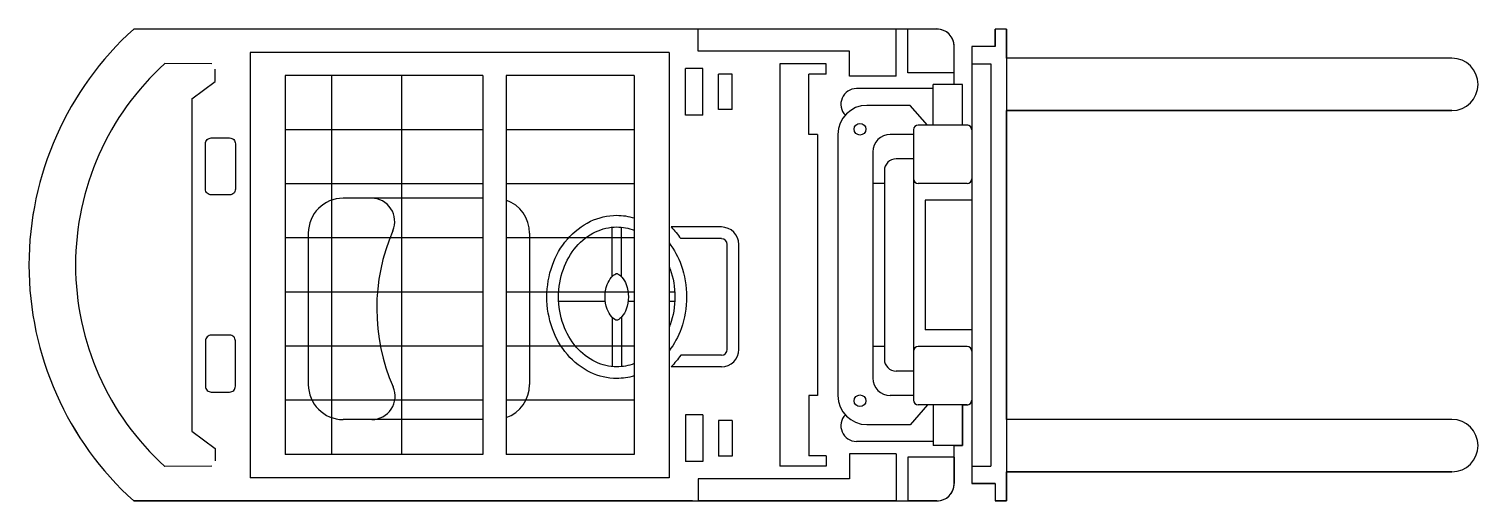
# Model space of a CAD drawing. Header units: millimetres. Extents: x -3277.83 to -3274.79, y 1741.22 to 1742.21.
import ezdxf

# ---------------------------------------------------------------- set-up
doc = ezdxf.new("R2010")
doc.units = ezdxf.units.MM
doc.header["$LTSCALE"] = 10
doc.layers.add('Veículos', color=2, linetype='Continuous')

msp = doc.modelspace()

# ---------------------------------------------------------------- linework, layer by layer
at = {"layer": 'Veículos'}
for p, q in [((-3276.4392, 1742.2133), (-3277.6133, 1742.2133)), ((-3276.0112, 1742.2133), (-3276.427, 1742.2133)), ((-3276.427, 1742.1671), (-3276.427, 1742.2133)), ((-3276.0112, 1742.1143), (-3276.0112, 1742.2133)), ((-3275.9255, 1742.2133), (-3275.9867, 1742.2133)), ((-3275.9867, 1742.1216), (-3275.9867, 1742.2133)), ((-3275.8032, 1742.1767), (-3275.8032, 1742.2133)), ((-3275.7788, 1742.2133), (-3275.8032, 1742.2133)), ((-3275.7788, 1742.2133), (-3275.7788, 1741.2227)), ((-3276.4881, 1742.1644), (-3277.3687, 1742.1644)), ((-3277.3687, 1742.1644), (-3277.3687, 1741.2716)), ((-3276.4881, 1742.1644), (-3276.4881, 1741.2716)), ((-3276.109, 1742.1671), (-3276.427, 1742.1671)), ((-3276.109, 1742.1143), (-3276.109, 1742.1671)), ((-3275.8889, 1742.1216), (-3275.8889, 1742.1767)), ((-3275.8032, 1742.1767), (-3275.8522, 1742.1767)), ((-3275.8522, 1742.1767), (-3275.8522, 1741.2594)), ((-3277.4489, 1742.14), (-3277.5477, 1742.1407)), ((-3277.4421, 1742.1033), (-3277.4421, 1742.1289)), ((-3276.4539, 1742.0327), (-3276.4539, 1742.1305)), ((-3276.4172, 1742.1305), (-3276.4539, 1742.1305)), ((-3276.4172, 1742.0327), (-3276.4172, 1742.1305)), ((-3276.1579, 1742.14), (-3276.2558, 1742.14)), ((-3276.2558, 1742.14), (-3276.2558, 1741.2961)), ((-3276.1579, 1742.1185), (-3276.1579, 1742.14)), ((-3275.8522, 1742.14), (-3275.8123, 1742.14)), ((-3275.8123, 1742.14), (-3275.8123, 1741.2961)), ((-3274.8432, 1742.1522), (-3275.7788, 1742.1522)), ((-3277.491, 1742.0666), (-3277.4421, 1742.1033)), ((-3276.8795, 1742.1155), (-3277.2953, 1742.1155)), ((-3277.2953, 1742.1155), (-3277.2953, 1741.3206)), ((-3277.1975, 1742.1155), (-3277.1975, 1741.3206)), ((-3277.0507, 1742.1155), (-3277.0507, 1741.3206)), ((-3276.8795, 1742.1155), (-3276.8795, 1741.3206)), ((-3276.5615, 1742.1155), (-3276.8306, 1742.1155)), ((-3276.8306, 1742.1155), (-3276.8306, 1741.3206)), ((-3276.5615, 1742.1155), (-3276.5615, 1741.3206)), ((-3276.3559, 1742.1189), (-3276.384, 1742.1189)), ((-3276.384, 1742.0442), (-3276.384, 1742.1189)), ((-3276.3559, 1742.0442), (-3276.3559, 1742.1189)), ((-3276.1579, 1742.1185), (-3276.1946, 1742.1185)), ((-3276.1946, 1741.992), (-3276.1946, 1742.1185)), ((-3276.0112, 1742.1143), (-3276.109, 1742.1143)), ((-3275.8889, 1742.1216), (-3275.9867, 1742.1216)), ((-3275.9329, 1742.0116), (-3275.9329, 1742.0972)), ((-3275.8717, 1742.0972), (-3275.9329, 1742.0972)), ((-3275.8717, 1742.0116), (-3275.8717, 1742.0972)), ((-3277.491, 1742.0666), (-3277.491, 1741.3695)), ((-3275.9329, 1742.0885), (-3276.0943, 1742.0885)), ((-3276.3559, 1742.0442), (-3276.384, 1742.0442)), ((-3275.9818, 1742.0531), (-3276.0723, 1742.0531)), ((-3275.9451, 1742.0116), (-3275.9818, 1742.0531)), ((-3274.8432, 1742.0421), (-3275.7788, 1742.0421)), ((-3276.4172, 1742.0327), (-3276.4539, 1742.0327)), ((-3275.862, 1742.0116), (-3275.9647, 1742.0116)), ((-3276.8795, 1742.0019), (-3277.2953, 1742.0019)), ((-3276.5615, 1742.0019), (-3276.8306, 1742.0019)), ((-3276.1764, 1741.992), (-3276.1946, 1741.992)), ((-3276.1764, 1741.992), (-3276.1764, 1741.4441)), ((-3276.1335, 1741.992), (-3276.1335, 1741.4441)), ((-3275.9745, 1741.992), (-3276.0234, 1741.992)), ((-3275.9745, 1742.0018), (-3275.9745, 1741.4343)), ((-3276.0601, 1741.9553), (-3276.0601, 1741.4808)), ((-3276.0356, 1741.9162), (-3276.0356, 1741.5199)), ((-3275.9745, 1741.9406), (-3276.0112, 1741.9406)), ((-3276.8795, 1741.8884), (-3277.2953, 1741.8884)), ((-3276.5615, 1741.8884), (-3276.8306, 1741.8884)), ((-3276.0356, 1741.8893), (-3276.0601, 1741.8893)), ((-3275.862, 1741.8893), (-3275.9647, 1741.8893)), ((-3277.1137, 1741.8583), (-3277.173, 1741.8583)), ((-3276.8795, 1741.8583), (-3277.1137, 1741.8583)), ((-3275.8522, 1741.8538), (-3275.95, 1741.8538)), ((-3275.95, 1741.8538), (-3275.95, 1741.5823)), ((-3276.608, 1741.6938), (-3276.608, 1741.7973)), ((-3276.5884, 1741.6938), (-3276.5884, 1741.7973)), ((-3276.3781, 1741.7978), (-3276.484, 1741.7978)), ((-3276.8795, 1741.7748), (-3277.2953, 1741.7748)), ((-3277.2464, 1741.7849), (-3277.2464, 1741.467)), ((-3276.5615, 1741.7748), (-3276.8306, 1741.7748)), ((-3276.7816, 1741.7849), (-3276.7816, 1741.467)), ((-3276.3781, 1741.7734), (-3276.4637, 1741.7734)), ((-3276.3658, 1741.541), (-3276.3658, 1741.7611)), ((-3276.3414, 1741.541), (-3276.3414, 1741.7611)), ((-3276.8795, 1741.6613), (-3277.2953, 1741.6613)), ((-3276.5615, 1741.6613), (-3276.8306, 1741.6613)), ((-3276.622, 1741.6413), (-3276.7205, 1741.6413)), ((-3276.5615, 1741.6413), (-3276.5744, 1741.6413)), ((-3276.4759, 1741.6608), (-3276.4881, 1741.6608)), ((-3276.4759, 1741.6413), (-3276.4881, 1741.6413)), ((-3276.608, 1741.6083), (-3276.608, 1741.5048)), ((-3276.5884, 1741.6083), (-3276.5884, 1741.5048)), ((-3275.8522, 1741.5823), (-3275.95, 1741.5823)), ((-3276.8795, 1741.5477), (-3277.2953, 1741.5477)), ((-3276.5615, 1741.5477), (-3276.8306, 1741.5477)), ((-3276.3781, 1741.5288), (-3276.4637, 1741.5288)), ((-3276.0356, 1741.5468), (-3276.0601, 1741.5468)), ((-3275.862, 1741.5468), (-3275.9647, 1741.5468)), ((-3276.3781, 1741.5043), (-3276.484, 1741.5043)), ((-3275.9745, 1741.4954), (-3276.0112, 1741.4954)), ((-3276.8795, 1741.4341), (-3277.2953, 1741.4341)), ((-3276.5615, 1741.4341), (-3276.8306, 1741.4341)), ((-3276.1764, 1741.4441), (-3276.1946, 1741.4441)), ((-3276.1946, 1741.4441), (-3276.1946, 1741.3175)), ((-3275.9745, 1741.4441), (-3276.0234, 1741.4441)), ((-3276.4539, 1741.4034), (-3276.4539, 1741.3056)), ((-3276.4172, 1741.4034), (-3276.4539, 1741.4034)), ((-3276.4172, 1741.4034), (-3276.4172, 1741.3056)), ((-3275.9451, 1741.4245), (-3275.9818, 1741.3829)), ((-3275.862, 1741.4245), (-3275.9647, 1741.4245)), ((-3275.9329, 1741.4245), (-3275.9329, 1741.3389)), ((-3275.8717, 1741.4245), (-3275.8717, 1741.3389)), ((-3277.491, 1741.3695), (-3277.4421, 1741.3328)), ((-3277.1129, 1741.3936), (-3277.173, 1741.3936)), ((-3276.8795, 1741.3936), (-3277.1129, 1741.3936)), ((-3276.384, 1741.3919), (-3276.384, 1741.3171)), ((-3276.3559, 1741.3919), (-3276.384, 1741.3919)), ((-3276.3559, 1741.3919), (-3276.3559, 1741.3171)), ((-3275.9818, 1741.3829), (-3276.0723, 1741.3829)), ((-3274.8432, 1741.3939), (-3275.7788, 1741.3939)), ((-3275.9329, 1741.3476), (-3276.0943, 1741.3476)), ((-3275.8717, 1741.3389), (-3275.9329, 1741.3389)), ((-3277.4421, 1741.3328), (-3277.4421, 1741.3071)), ((-3276.8795, 1741.3206), (-3277.2953, 1741.3206)), ((-3276.5615, 1741.3206), (-3276.8306, 1741.3206)), ((-3276.4172, 1741.3056), (-3276.4539, 1741.3056)), ((-3276.3559, 1741.3171), (-3276.384, 1741.3171)), ((-3276.1579, 1741.3175), (-3276.1946, 1741.3175)), ((-3276.1579, 1741.3175), (-3276.1579, 1741.2961)), ((-3276.109, 1741.3218), (-3276.109, 1741.269)), ((-3276.0112, 1741.3218), (-3276.109, 1741.3218)), ((-3276.0112, 1741.3218), (-3276.0112, 1741.2227)), ((-3275.9867, 1741.3144), (-3275.9867, 1741.2227)), ((-3275.8889, 1741.3144), (-3275.9867, 1741.3144)), ((-3275.8889, 1741.3144), (-3275.8889, 1741.2594)), ((-3277.4489, 1741.2961), (-3277.5477, 1741.2953)), ((-3276.1579, 1741.2961), (-3276.2558, 1741.2961)), ((-3275.8522, 1741.2961), (-3275.8123, 1741.2961)), ((-3274.8432, 1741.2839), (-3275.7788, 1741.2839)), ((-3276.4881, 1741.2716), (-3277.3687, 1741.2716)), ((-3276.109, 1741.269), (-3276.427, 1741.269)), ((-3276.427, 1741.269), (-3276.427, 1741.2227)), ((-3275.8032, 1741.2594), (-3275.8522, 1741.2594)), ((-3275.8032, 1741.2594), (-3275.8032, 1741.2227)), ((-3276.4392, 1741.2227), (-3277.6133, 1741.2227)), ((-3276.0112, 1741.2227), (-3276.427, 1741.2227)), ((-3275.9255, 1741.2227), (-3275.9867, 1741.2227)), ((-3275.7788, 1741.2227), (-3275.8032, 1741.2227))]:
    msp.add_line(p, q, dxfattribs=at)
for points in [[(-3275.7788, 1741.718), (-3275.7788, 1742.0421), (-3274.8432, 1742.0421, 1), (-3274.8432, 1742.1522), (-3275.7788, 1742.1522), (-3275.7788, 1742.2133), (-3275.8032, 1742.2133), (-3275.8032, 1742.1767), (-3275.8522, 1742.1767), (-3275.8522, 1742.0018, 0.414214), (-3275.862, 1742.0116), (-3275.8717, 1742.0116), (-3275.8717, 1742.0972), (-3275.8889, 1742.0972), (-3275.8889, 1742.1767, 0.414214), (-3275.9255, 1742.2133), (-3277.6133, 1742.2133, 0.212214), (-3277.8334, 1741.718, 0.212214), (-3277.6133, 1741.2227), (-3275.9255, 1741.2227, 0.414214), (-3275.8889, 1741.2594), (-3275.8889, 1741.3389), (-3275.8717, 1741.3389), (-3275.8717, 1741.4245), (-3275.862, 1741.4245, 0.414214), (-3275.8522, 1741.4343), (-3275.8522, 1741.2594), (-3275.8032, 1741.2594), (-3275.8032, 1741.2227), (-3275.7788, 1741.2227), (-3275.7788, 1741.2839), (-3274.8432, 1741.2839, 1), (-3274.8432, 1741.3939), (-3275.7788, 1741.3939)], [(-3277.3996, 1741.9725), (-3277.3996, 1741.8773, -0.414214), (-3277.4119, 1741.8651), (-3277.4503, 1741.8651, -0.414214), (-3277.4625, 1741.8773), (-3277.4625, 1741.9725, -0.414214), (-3277.4503, 1741.9847), (-3277.4119, 1741.9847, -0.414214)], [(-3276.5737, 1741.6511, -0.085497), (-3276.5782, 1741.6253, -0.092126), (-3276.5873, 1741.6096, -0.103369), (-3276.5964, 1741.6025, -0.113017), (-3276.5982, 1741.6021, -0.113017), (-3276.6, 1741.6025, -0.103369), (-3276.6091, 1741.6096, -0.092126), (-3276.6182, 1741.6253, -0.085497), (-3276.6227, 1741.6511, -0.085497), (-3276.6182, 1741.6768, -0.092126), (-3276.6091, 1741.6925, -0.103369), (-3276.6, 1741.6996, -0.113017), (-3276.5982, 1741.7, -0.113017), (-3276.5964, 1741.6996, -0.103369), (-3276.5873, 1741.6925, -0.092126), (-3276.5782, 1741.6768, -0.085497)], [(-3277.3996, 1741.4636), (-3277.3996, 1741.5587, 0.414214), (-3277.4119, 1741.571), (-3277.4503, 1741.571, 0.414214), (-3277.4625, 1741.5587), (-3277.4625, 1741.4636, 0.414214), (-3277.4503, 1741.4513), (-3277.4119, 1741.4513, 0.414214)]]:
    msp.add_lwpolyline(points, format="xyb", close=True, dxfattribs=at)
for points in [[(-3276.5615, 1741.4853, -0.073759), (-3276.5982, 1741.4798, -0.113017), (-3276.6532, 1741.4924, -0.103369), (-3276.702, 1741.53, -0.092126), (-3276.7335, 1741.5844, -0.085497), (-3276.745, 1741.6511, -0.085497), (-3276.7335, 1741.7177, -0.092126), (-3276.702, 1741.7721, -0.103369), (-3276.6532, 1741.8097, -0.113017), (-3276.5982, 1741.8223, -0.073759), (-3276.5615, 1741.8168, -0.103369)], [(-3276.5615, 1741.5111, -0.092304), (-3276.5982, 1741.5043, -0.113017), (-3276.6425, 1741.5145, -0.103369), (-3276.6834, 1741.5459, -0.092126), (-3276.7104, 1741.5926, -0.085497), (-3276.7205, 1741.6511, -0.085497), (-3276.7104, 1741.7095, -0.092126), (-3276.6834, 1741.7562, -0.103369), (-3276.6425, 1741.7877, -0.113017), (-3276.5982, 1741.7978, -0.092304), (-3276.5615, 1741.791, -0.103369)], [(-3276.484, 1741.7978, -0.04037), (-3276.4637, 1741.7734, -0.085497)], [(-3276.4881, 1741.7643, -0.077462), (-3276.4629, 1741.7177, -0.085497), (-3276.4514, 1741.6511, -0.085497)], [(-3276.4881, 1741.7152, -0.010316), (-3276.486, 1741.7095, -0.085497), (-3276.4759, 1741.6511, -0.085497)], [(-3276.4514, 1741.6511, -0.085497), (-3276.4629, 1741.5844, -0.077462), (-3276.4881, 1741.5378, -0.103369)], [(-3276.4759, 1741.6511, -0.085497), (-3276.486, 1741.5926, -0.010316), (-3276.4881, 1741.5869, -0.103369)], [(-3276.4637, 1741.5288, -0.04037), (-3276.484, 1741.5043, -0.077462)]]:
    msp.add_lwpolyline(points, format="xyb", dxfattribs=at)
for centre in [(-3276.087, 1742.003), (-3276.087, 1741.4331)]:
    msp.add_circle(centre, 0.0122, dxfattribs=at)
for centre, radius, start, end in [((-3277.1661, 1741.718), 0.6673, 132.075, 227.925), ((-3275.9255, 1742.1767), 0.0367, 0, 90), ((-3277.1661, 1741.718), 0.5695, 132.075, 227.925), ((-3274.8432, 1742.0972), 0.055, 270, 90), ((-3276.0943, 1742.0556), 0.0329, 90, 224.5668), ((-3276.0723, 1741.992), 0.0611, 90, 180), ((-3275.9647, 1742.0018), 0.00978, 90, 180), ((-3275.862, 1742.0018), 0.00978, 0, 90), ((-3276.0234, 1741.9553), 0.0367, 90, 180), ((-3276.0112, 1741.9162), 0.0245, 90, 180), ((-3275.9647, 1741.899), 0.00978, 180, 270), ((-3275.862, 1741.899), 0.00978, 270, 359.9991), ((-3277.173, 1741.7849), 0.0734, 90, 180), ((-3277.1137, 1741.8094), 0.0489, 336.6078, 90), ((-3276.855, 1741.7849), 0.0734, 0, 70.5288), ((-3276.3781, 1741.7611), 0.0367, 0, 90), ((-3276.6918, 1741.6269), 0.4108, 156.6078, 203.6448), ((-3276.3781, 1741.7611), 0.0122, 0, 90), ((-3276.3781, 1741.541), 0.0367, 270, 0), ((-3276.3781, 1741.541), 0.0122, 270, 0), ((-3276.0112, 1741.5199), 0.0245, 180, 270), ((-3275.9647, 1741.537), 0.00978, 90, 180), ((-3275.862, 1741.537), 0.00978, 0.0009, 90), ((-3277.173, 1741.467), 0.0734, 180, 270), ((-3277.1129, 1741.4425), 0.0489, 270, 23.6448), ((-3276.855, 1741.467), 0.0734, 289.4712, 0), ((-3276.0234, 1741.4808), 0.0367, 180, 270), ((-3276.0723, 1741.4441), 0.0611, 180, 270), ((-3275.9647, 1741.4343), 0.00978, 180, 270), ((-3275.862, 1741.4343), 0.00978, 270, 0), ((-3276.0943, 1741.3805), 0.0329, 135.4332, 270), ((-3274.8432, 1741.3389), 0.055, 270, 90), ((-3275.9255, 1741.2594), 0.0367, 270, 0)]:
    msp.add_arc(centre, radius, start, end, dxfattribs=at)

doc.saveas('drawing.dxf')
